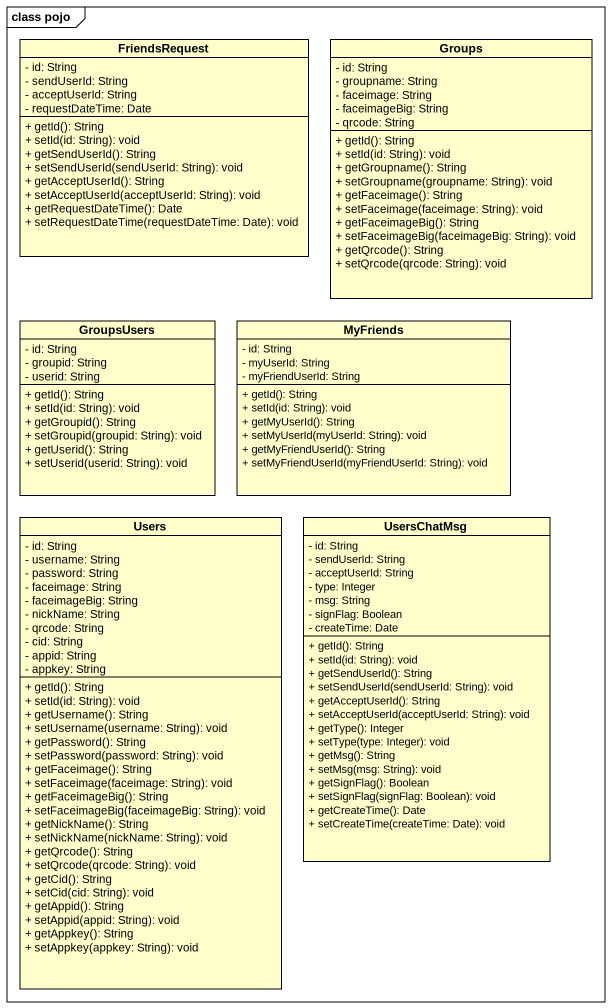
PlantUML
@startuml
mainframe class pojo
hide circle
hide empty members
skinparam classAttributeIconSize 0
class FriendsRequest {
  - id: String
  - sendUserId: String
  - acceptUserId: String
  - requestDateTime: Date
  + getId(): String
  + setId(id: String): void
  + getSendUserId(): String
  + setSendUserId(sendUserId: String): void
  + getAcceptUserId(): String
  + setAcceptUserId(acceptUserId: String): void
  + getRequestDateTime(): Date
  + setRequestDateTime(requestDateTime: Date): void
}
class Groups {
  - id: String
  - groupname: String
  - faceimage: String
  - faceimageBig: String
  - qrcode: String
  + getId(): String
  + setId(id: String): void
  + getGroupname(): String
  + setGroupname(groupname: String): void
  + getFaceimage(): String
  + setFaceimage(faceimage: String): void
  + getFaceimageBig(): String
  + setFaceimageBig(faceimageBig: String): void
  + getQrcode(): String
  + setQrcode(qrcode: String): void
}
class GroupsUsers {
  - id: String
  - groupid: String
  - userid: String
  + getId(): String
  + setId(id: String): void
  + getGroupid(): String
  + setGroupid(groupid: String): void
  + getUserid(): String
  + setUserid(userid: String): void
}
class MyFriends {
  - id: String
  - myUserId: String
  - myFriendUserId: String
  + getId(): String
  + setId(id: String): void
  + getMyUserId(): String
  + setMyUserId(myUserId: String): void
  + getMyFriendUserId(): String
  + setMyFriendUserId(myFriendUserId: String): void
}
class Users {
  - id: String
  - username: String
  - password: String
  - faceimage: String
  - faceimageBig: String
  - nickName: String
  - qrcode: String
  - cid: String
  - appid: String
  - appkey: String
  + getId(): String
  + setId(id: String): void
  + getUsername(): String
  + setUsername(username: String): void
  + getPassword(): String
  + setPassword(password: String): void
  + getFaceimage(): String
  + setFaceimage(faceimage: String): void
  + getFaceimageBig(): String
  + setFaceimageBig(faceimageBig: String): void
  + getNickName(): String
  + setNickName(nickName: String): void
  + getQrcode(): String
  + setQrcode(qrcode: String): void
  + getCid(): String
  + setCid(cid: String): void
  + getAppid(): String
  + setAppid(appid: String): void
  + getAppkey(): String
  + setAppkey(appkey: String): void
}
class UsersChatMsg {
  - id: String
  - sendUserId: String
  - acceptUserId: String
  - type: Integer
  - msg: String
  - signFlag: Boolean
  - createTime: Date
  + getId(): String
  + setId(id: String): void
  + getSendUserId(): String
  + setSendUserId(sendUserId: String): void
  + getAcceptUserId(): String
  + setAcceptUserId(acceptUserId: String): void
  + getType(): Integer
  + setType(type: Integer): void
  + getMsg(): String
  + setMsg(msg: String): void
  + getSignFlag(): Boolean
  + setSignFlag(signFlag: Boolean): void
  + getCreateTime(): Date
  + setCreateTime(createTime: Date): void
}
@enduml
